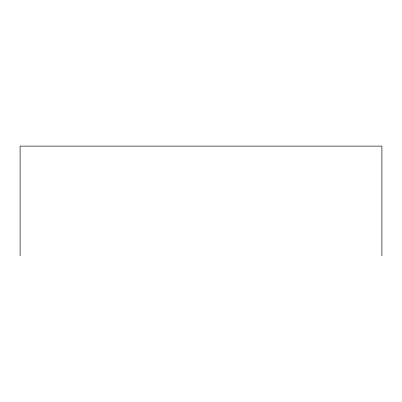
<?xml version="1.0" encoding="UTF-8"?>
<svg xmlns="http://www.w3.org/2000/svg" width="402" height="402" viewBox="0 0 402 402"><rect width="100%" height="100%" fill="white"/><g stroke="black" fill="none" stroke-linecap="round" stroke-linejoin="round"><path stroke-width="0.6" d="M381.9 255.873L381.9 146.127L20.1 146.127L20.1 255.873"/></g></svg>
